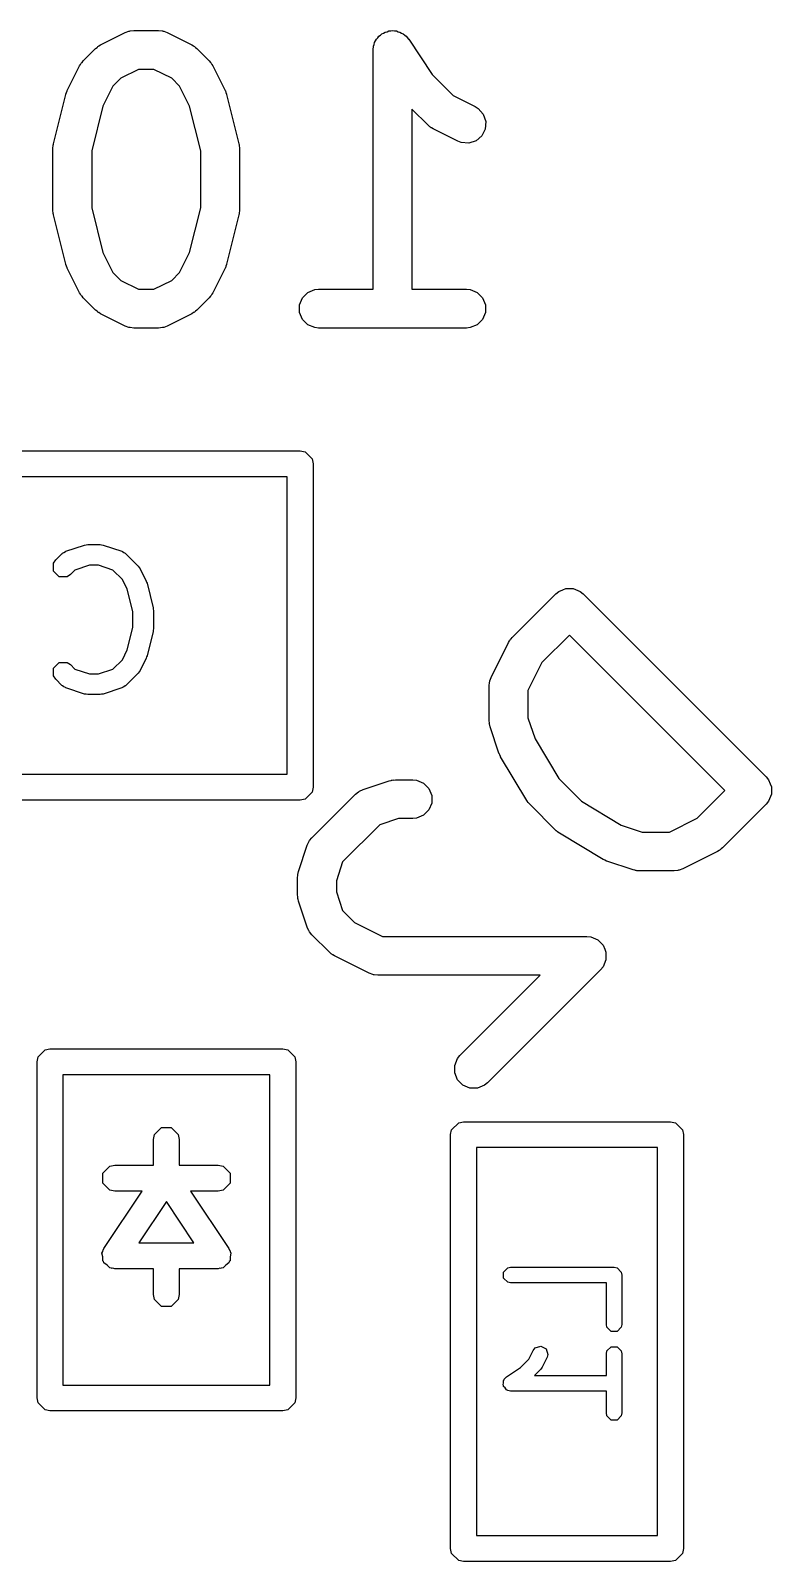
# Model space of a CAD drawing. Extents: x -0.05 to 2.94, y -0.16 to 2.16.
# Drawn here: x 2.0033 to 2.1161, y 0.4985 to 0.7316 of the extents above; entities that cross this region are included whole.
import ezdxf

# ---------------------------------------------------------------- set-up
doc = ezdxf.new("R2010")
doc.units = 0
doc.header["$MEASUREMENT"] = 0
doc.layers.add('BLACK', color=7, linetype='CONTINUOUS')

msp = doc.modelspace()

# ---------------------------------------------------------------- linework, layer by layer
at = {"layer": 'BLACK', "linetype": 'CONTINUOUS'}
for p, q in [((2.01374, 0.72922), (2.01399, 0.72937)), ((2.01399, 0.72937), (2.01774, 0.73125)), ((2.01774, 0.73125), (2.01828, 0.73145)), ((2.01828, 0.73145), (2.01839, 0.73146)), ((2.01839, 0.73146), (2.01848, 0.7315)), ((2.01848, 0.7315), (2.01906, 0.73156)), ((2.01906, 0.73156), (2.02281, 0.73156)), ((2.02281, 0.73156), (2.02339, 0.7315)), ((2.02339, 0.7315), (2.02348, 0.73146)), ((2.02348, 0.73146), (2.02359, 0.73145)), ((2.02359, 0.73145), (2.02413, 0.73125)), ((2.02413, 0.73125), (2.02788, 0.72937)), ((2.02788, 0.72937), (2.02813, 0.72922)), ((2.05553, 0.72918), (2.05565, 0.72945)), ((2.05565, 0.72945), (2.0557, 0.72974)), ((2.0557, 0.72974), (2.05586, 0.72998)), ((2.05586, 0.72998), (2.05598, 0.73025)), ((2.05598, 0.73025), (2.05618, 0.73045)), ((2.05618, 0.73045), (2.05635, 0.7307)), ((2.05635, 0.7307), (2.05659, 0.73086)), ((2.05659, 0.73086), (2.05679, 0.73106)), ((2.05679, 0.73106), (2.05706, 0.73117)), ((2.05706, 0.73117), (2.0573, 0.73133)), ((2.0573, 0.73133), (2.05759, 0.73139)), ((2.05759, 0.73139), (2.05785, 0.7315)), ((2.05785, 0.7315), (2.05815, 0.7315)), ((2.05815, 0.7315), (2.05843, 0.73156)), ((2.05843, 0.73156), (2.05872, 0.7315)), ((2.05872, 0.7315), (2.05901, 0.7315)), ((2.05901, 0.7315), (2.05928, 0.73139)), ((2.05928, 0.73139), (2.05956, 0.73133)), ((2.05956, 0.73133), (2.0598, 0.73117)), ((2.0598, 0.73117), (2.06007, 0.73106)), ((2.06007, 0.73106), (2.06028, 0.73085)), ((2.06028, 0.73085), (2.06052, 0.73069)), ((2.06052, 0.73069), (2.06088, 0.73025)), ((2.06088, 0.73025), (2.06089, 0.73025)), ((2.06089, 0.73025), (2.06089, 0.73025)), ((2.06089, 0.73025), (2.06089, 0.73024)), ((2.06089, 0.73024), (2.06447, 0.72486)), ((2.01135, 0.72694), (2.01322, 0.72882)), ((2.01322, 0.72882), (2.01345, 0.729)), ((2.01345, 0.729), (2.0135, 0.72906)), ((2.0135, 0.72906), (2.01359, 0.72912)), ((2.01359, 0.72912), (2.01367, 0.72919)), ((2.01367, 0.72919), (2.01374, 0.72922)), ((2.02813, 0.72922), (2.0282, 0.72919)), ((2.0282, 0.72919), (2.02828, 0.72912)), ((2.02828, 0.72912), (2.02837, 0.72906)), ((2.02837, 0.72906), (2.02842, 0.729)), ((2.02842, 0.729), (2.02865, 0.72882)), ((2.02865, 0.72882), (2.03052, 0.72694)), ((2.05548, 0.72861), (2.05553, 0.72918)), ((2.05548, 0.69219), (2.05548, 0.72861)), ((2.05548, 0.72861), (2.05548, 0.72861)), ((2.05548, 0.72861), (2.05548, 0.72861)), ((2.05548, 0.72861), (2.05548, 0.72861)), ((2.00892, 0.72243), (2.0108, 0.72618)), ((2.0108, 0.72618), (2.01095, 0.72642)), ((2.01095, 0.72642), (2.01098, 0.7265)), ((2.01098, 0.7265), (2.01105, 0.72658)), ((2.01105, 0.72658), (2.0111, 0.72667)), ((2.0111, 0.72667), (2.01116, 0.72672)), ((2.01116, 0.72672), (2.01135, 0.72694)), ((2.01976, 0.72565), (2.01706, 0.7243)), ((2.02211, 0.72565), (2.01976, 0.72565)), ((2.02481, 0.7243), (2.02211, 0.72565)), ((2.03052, 0.72694), (2.03071, 0.72672)), ((2.03071, 0.72672), (2.03077, 0.72667)), ((2.03077, 0.72667), (2.03082, 0.72658)), ((2.03082, 0.72658), (2.03089, 0.7265)), ((2.03089, 0.7265), (2.03092, 0.72642)), ((2.03092, 0.72642), (2.03108, 0.72618)), ((2.03108, 0.72618), (2.03295, 0.72243)), ((2.06447, 0.72486), (2.06768, 0.72166)), ((2.00889, 0.72237), (2.0089, 0.72238)), ((2.0089, 0.72238), (2.00892, 0.72243)), ((2.01586, 0.72311), (2.01435, 0.72008)), ((2.01706, 0.7243), (2.01586, 0.72311)), ((2.02601, 0.72311), (2.02481, 0.7243)), ((2.02752, 0.72008), (2.02601, 0.72311)), ((2.03295, 0.72243), (2.03297, 0.72238)), ((2.03297, 0.72238), (2.03298, 0.72237)), ((2.00682, 0.71432), (2.0087, 0.72182)), ((2.0087, 0.72182), (2.00871, 0.72187)), ((2.00871, 0.72189), (2.00881, 0.72213)), ((2.00871, 0.72187), (2.00871, 0.72189)), ((2.00881, 0.72213), (2.00889, 0.72237)), ((2.01435, 0.72008), (2.01264, 0.71324)), ((2.02923, 0.71324), (2.02752, 0.72008)), ((2.03298, 0.72237), (2.03307, 0.72213)), ((2.03307, 0.72213), (2.03316, 0.72189)), ((2.03316, 0.72189), (2.03316, 0.72187)), ((2.03316, 0.72187), (2.03317, 0.72182)), ((2.03317, 0.72182), (2.03505, 0.71432)), ((2.06768, 0.72166), (2.071, 0.72)), ((2.06384, 0.71714), (2.06138, 0.7196)), ((2.06138, 0.7196), (2.06138, 0.69219)), ((2.071, 0.72), (2.07149, 0.71969)), ((2.07149, 0.71969), (2.07224, 0.71882)), ((2.07224, 0.71882), (2.07261, 0.71773)), ((2.07261, 0.71773), (2.07253, 0.71658)), ((2.06407, 0.71696), (2.06384, 0.71714)), ((2.06412, 0.7169), (2.06407, 0.71696)), ((2.06421, 0.71684), (2.06412, 0.7169)), ((2.06429, 0.71678), (2.06421, 0.71684)), ((2.06436, 0.71675), (2.06429, 0.71678)), ((2.06461, 0.71659), (2.06436, 0.71675)), ((2.06836, 0.71472), (2.06461, 0.71659)), ((2.07201, 0.71555), (2.07114, 0.71479)), ((2.07253, 0.71658), (2.07201, 0.71555)), ((2.00673, 0.71361), (2.00674, 0.71371)), ((2.00673, 0.70423), (2.00673, 0.71361)), ((2.00674, 0.71375), (2.00677, 0.71397)), ((2.00674, 0.71371), (2.00674, 0.71375)), ((2.00677, 0.71397), (2.00679, 0.71418)), ((2.00679, 0.71418), (2.00681, 0.71422)), ((2.00681, 0.71422), (2.00682, 0.71432)), ((2.01264, 0.71324), (2.01264, 0.7046)), ((2.02923, 0.7046), (2.02923, 0.71324)), ((2.03505, 0.71432), (2.03506, 0.71422)), ((2.03506, 0.71422), (2.03508, 0.71418)), ((2.03508, 0.71418), (2.0351, 0.71397)), ((2.0351, 0.71397), (2.03513, 0.71375)), ((2.03513, 0.71375), (2.03513, 0.71371)), ((2.03513, 0.71371), (2.03514, 0.71361)), ((2.03514, 0.71361), (2.03514, 0.70423)), ((2.0689, 0.71451), (2.06836, 0.71472)), ((2.07005, 0.71443), (2.0689, 0.71451)), ((2.07114, 0.71479), (2.07005, 0.71443)), ((2.00674, 0.70413), (2.00673, 0.70423)), ((2.00674, 0.70409), (2.00674, 0.70413)), ((2.00677, 0.70387), (2.00674, 0.70409)), ((2.00679, 0.70366), (2.00677, 0.70387)), ((2.01264, 0.7046), (2.01435, 0.69777)), ((2.02752, 0.69777), (2.02923, 0.7046)), ((2.0351, 0.70387), (2.03508, 0.70366)), ((2.03513, 0.70409), (2.0351, 0.70387)), ((2.03514, 0.70423), (2.03513, 0.70413)), ((2.03513, 0.70413), (2.03513, 0.70409)), ((2.00681, 0.70362), (2.00679, 0.70366)), ((2.00682, 0.70352), (2.00681, 0.70362)), ((2.0087, 0.69602), (2.00682, 0.70352)), ((2.03505, 0.70352), (2.03317, 0.69602)), ((2.03506, 0.70362), (2.03505, 0.70352)), ((2.03508, 0.70366), (2.03506, 0.70362)), ((2.01435, 0.69777), (2.01586, 0.69473)), ((2.02601, 0.69473), (2.02752, 0.69777)), ((2.00871, 0.69598), (2.0087, 0.69602)), ((2.00871, 0.69595), (2.00871, 0.69598)), ((2.00881, 0.69572), (2.00871, 0.69595)), ((2.00889, 0.69547), (2.00881, 0.69572)), ((2.0089, 0.69546), (2.00889, 0.69547)), ((2.00892, 0.69541), (2.0089, 0.69546)), ((2.0108, 0.69166), (2.00892, 0.69541)), ((2.01586, 0.69473), (2.01706, 0.69354)), ((2.02481, 0.69354), (2.02601, 0.69473)), ((2.03295, 0.69541), (2.03108, 0.69166)), ((2.03297, 0.69546), (2.03295, 0.69541)), ((2.03298, 0.69547), (2.03297, 0.69546)), ((2.03307, 0.69571), (2.03298, 0.69547)), ((2.03316, 0.69595), (2.03307, 0.69571)), ((2.03317, 0.69602), (2.03316, 0.69598)), ((2.03316, 0.69598), (2.03316, 0.69595)), ((2.01706, 0.69354), (2.01976, 0.69219)), ((2.01976, 0.69219), (2.02211, 0.69219)), ((2.02211, 0.69219), (2.02481, 0.69354)), ((2.04554, 0.69169), (2.04661, 0.69213)), ((2.04661, 0.69213), (2.04718, 0.69219)), ((2.04718, 0.69219), (2.05548, 0.69219)), ((2.06138, 0.69219), (2.06968, 0.69219)), ((2.06968, 0.69219), (2.07026, 0.69213)), ((2.07026, 0.69213), (2.07132, 0.69169)), ((2.01095, 0.69142), (2.0108, 0.69166)), ((2.01098, 0.69134), (2.01095, 0.69142)), ((2.01105, 0.69126), (2.01098, 0.69134)), ((2.0111, 0.69117), (2.01105, 0.69126)), ((2.01116, 0.69112), (2.0111, 0.69117)), ((2.01135, 0.6909), (2.01116, 0.69112)), ((2.01322, 0.68902), (2.01135, 0.6909)), ((2.03052, 0.6909), (2.02865, 0.68902)), ((2.03071, 0.69112), (2.03052, 0.6909)), ((2.03077, 0.69117), (2.03071, 0.69112)), ((2.03082, 0.69126), (2.03077, 0.69117)), ((2.03089, 0.69134), (2.03082, 0.69126)), ((2.03092, 0.69142), (2.03089, 0.69134)), ((2.03108, 0.69166), (2.03092, 0.69142)), ((2.04429, 0.68981), (2.04473, 0.69088)), ((2.04429, 0.68866), (2.04429, 0.68981)), ((2.04473, 0.69088), (2.04554, 0.69169)), ((2.07132, 0.69169), (2.07213, 0.69088)), ((2.07213, 0.69088), (2.07258, 0.68981)), ((2.07258, 0.68981), (2.07258, 0.68866)), ((2.01345, 0.68884), (2.01322, 0.68902)), ((2.0135, 0.68878), (2.01345, 0.68884)), ((2.01359, 0.68872), (2.0135, 0.68878)), ((2.01367, 0.68866), (2.01359, 0.68872)), ((2.01374, 0.68863), (2.01367, 0.68866)), ((2.01399, 0.68847), (2.01374, 0.68863)), ((2.01774, 0.68659), (2.01399, 0.68847)), ((2.02788, 0.68847), (2.02413, 0.68659)), ((2.02813, 0.68863), (2.02788, 0.68847)), ((2.0282, 0.68866), (2.02813, 0.68863)), ((2.02828, 0.68872), (2.0282, 0.68866)), ((2.02837, 0.68878), (2.02828, 0.68872)), ((2.02842, 0.68884), (2.02837, 0.68878)), ((2.02865, 0.68902), (2.02842, 0.68884)), ((2.04473, 0.68759), (2.04429, 0.68866)), ((2.04554, 0.68678), (2.04473, 0.68759)), ((2.07213, 0.68759), (2.07132, 0.68678)), ((2.07258, 0.68866), (2.07213, 0.68759)), ((2.01828, 0.68639), (2.01774, 0.68659)), ((2.01839, 0.68638), (2.01828, 0.68639)), ((2.01848, 0.68634), (2.01839, 0.68638)), ((2.01906, 0.68628), (2.01848, 0.68634)), ((2.02281, 0.68628), (2.01906, 0.68628)), ((2.02339, 0.68634), (2.02281, 0.68628)), ((2.02348, 0.68638), (2.02339, 0.68634)), ((2.02359, 0.68639), (2.02348, 0.68638)), ((2.02413, 0.68659), (2.02359, 0.68639)), ((2.04661, 0.68634), (2.04554, 0.68678)), ((2.04718, 0.68628), (2.04661, 0.68634)), ((2.06968, 0.68628), (2.04718, 0.68628)), ((2.07026, 0.68634), (2.06968, 0.68628)), ((2.07132, 0.68678), (2.07026, 0.68634)), ((1.96563, 0.66757), (2.04437, 0.66757)), ((2.04437, 0.66757), (2.04512, 0.66742)), ((2.04512, 0.66742), (2.04619, 0.66636)), ((2.04619, 0.66636), (2.04634, 0.66561)), ((2.04634, 0.66561), (2.04634, 0.61639)), ((2.0424, 0.66364), (1.9676, 0.66364)), ((2.0424, 0.61836), (2.0424, 0.66364)), ((2.00872, 0.6523), (2.01153, 0.65324)), ((2.01153, 0.65324), (2.01178, 0.65327)), ((2.01178, 0.65327), (2.01203, 0.65332)), ((2.01203, 0.65332), (2.01391, 0.65332)), ((2.01391, 0.65332), (2.01415, 0.65327)), ((2.01415, 0.65327), (2.0144, 0.65324)), ((2.0144, 0.65324), (2.01722, 0.6523)), ((2.00683, 0.65047), (2.00717, 0.65098)), ((2.00683, 0.64926), (2.00683, 0.65047)), ((2.00717, 0.65098), (2.0081, 0.65192)), ((2.0081, 0.65192), (2.00817, 0.65196)), ((2.00817, 0.65196), (2.00819, 0.65199)), ((2.00819, 0.65199), (2.00841, 0.65212)), ((2.00841, 0.65212), (2.00862, 0.65226)), ((2.00862, 0.65226), (2.00865, 0.65226)), ((2.00865, 0.65226), (2.00872, 0.6523)), ((2.01229, 0.65017), (2.01007, 0.64943)), ((2.01365, 0.65017), (2.01229, 0.65017)), ((2.01587, 0.64943), (2.01365, 0.65017)), ((2.01722, 0.6523), (2.01728, 0.65226)), ((2.01728, 0.65226), (2.01732, 0.65226)), ((2.01732, 0.65226), (2.01753, 0.65212)), ((2.01753, 0.65212), (2.01775, 0.65199)), ((2.01775, 0.65199), (2.01777, 0.65196)), ((2.01777, 0.65196), (2.01783, 0.65192)), ((2.01783, 0.65192), (2.01971, 0.65004)), ((2.00768, 0.64841), (2.00683, 0.64926)), ((2.00888, 0.64841), (2.00768, 0.64841)), ((2.00939, 0.64875), (2.00888, 0.64841)), ((2.01007, 0.64943), (2.00939, 0.64875)), ((2.0173, 0.648), (2.01587, 0.64943)), ((2.01804, 0.64651), (2.0173, 0.648)), ((2.01971, 0.65004), (2.01985, 0.64983)), ((2.01985, 0.64983), (2.02, 0.64963)), ((2.02, 0.64963), (2.02094, 0.64776)), ((2.01889, 0.64311), (2.01804, 0.64651)), ((2.02094, 0.64776), (2.02098, 0.64759)), ((2.02098, 0.64759), (2.02106, 0.64744)), ((2.02106, 0.64744), (2.02199, 0.64369)), ((2.07665, 0.63918), (2.08328, 0.64581)), ((2.08328, 0.64581), (2.08373, 0.64618)), ((2.08373, 0.64618), (2.08435, 0.64644)), ((2.08435, 0.64644), (2.08479, 0.64662)), ((2.08479, 0.64662), (2.08595, 0.64662)), ((2.08595, 0.64662), (2.08595, 0.64662)), ((2.08595, 0.64662), (2.08701, 0.64618)), ((2.08701, 0.64618), (2.08701, 0.64618)), ((2.08701, 0.64618), (2.08746, 0.64581)), ((2.08746, 0.64581), (2.1153, 0.61797)), ((2.02199, 0.64369), (2.022, 0.64349)), ((2.022, 0.64349), (2.02204, 0.64331)), ((2.02204, 0.64331), (2.02204, 0.64049)), ((2.01889, 0.64069), (2.01889, 0.64311)), ((2.01804, 0.63729), (2.01889, 0.64069)), ((2.02199, 0.64011), (2.02106, 0.63636)), ((2.022, 0.6403), (2.02199, 0.64011)), ((2.02204, 0.64049), (2.022, 0.6403)), ((2.0761, 0.63842), (2.07626, 0.63867)), ((2.07626, 0.63867), (2.07629, 0.63874)), ((2.07629, 0.63874), (2.07635, 0.63882)), ((2.07635, 0.63882), (2.07641, 0.63891)), ((2.07641, 0.63891), (2.07647, 0.63896)), ((2.07647, 0.63896), (2.07665, 0.63918)), ((2.08537, 0.63955), (2.08117, 0.63535)), ((2.10903, 0.61589), (2.08537, 0.63955)), ((2.0173, 0.6358), (2.01804, 0.63729)), ((2.02098, 0.63621), (2.02094, 0.63604)), ((2.02106, 0.63636), (2.02098, 0.63621)), ((2.07345, 0.63311), (2.0761, 0.63842)), ((2.00683, 0.63453), (2.00768, 0.63539)), ((2.00683, 0.63333), (2.00683, 0.63453)), ((2.00768, 0.63539), (2.00888, 0.63539)), ((2.00888, 0.63539), (2.00939, 0.63505)), ((2.00939, 0.63505), (2.01007, 0.63437)), ((2.01007, 0.63437), (2.01229, 0.63363)), ((2.01365, 0.63363), (2.01587, 0.63437)), ((2.01587, 0.63437), (2.0173, 0.6358)), ((2.01985, 0.63397), (2.01971, 0.63376)), ((2.02, 0.63416), (2.01985, 0.63397)), ((2.02094, 0.63604), (2.02, 0.63416)), ((2.08117, 0.63535), (2.07904, 0.6311)), ((2.00717, 0.63282), (2.00683, 0.63333)), ((2.0081, 0.63188), (2.00717, 0.63282)), ((2.00817, 0.63184), (2.0081, 0.63188)), ((2.00819, 0.6318), (2.00817, 0.63184)), ((2.00841, 0.63168), (2.00819, 0.6318)), ((2.00862, 0.63154), (2.00841, 0.63168)), ((2.00865, 0.63154), (2.00862, 0.63154)), ((2.00872, 0.6315), (2.00865, 0.63154)), ((2.01153, 0.63056), (2.00872, 0.6315)), ((2.01229, 0.63363), (2.01365, 0.63363)), ((2.01722, 0.6315), (2.0144, 0.63056)), ((2.01728, 0.63154), (2.01722, 0.6315)), ((2.01732, 0.63154), (2.01728, 0.63154)), ((2.01753, 0.63168), (2.01732, 0.63154)), ((2.01775, 0.6318), (2.01753, 0.63168)), ((2.01777, 0.63184), (2.01775, 0.6318)), ((2.01783, 0.63188), (2.01777, 0.63184)), ((2.01971, 0.63376), (2.01783, 0.63188)), ((2.07314, 0.63179), (2.07319, 0.63237)), ((2.07314, 0.62649), (2.07314, 0.63179)), ((2.07319, 0.63237), (2.07324, 0.63247)), ((2.07324, 0.63257), (2.07345, 0.63311)), ((2.07324, 0.63247), (2.07324, 0.63257)), ((2.01178, 0.63053), (2.01153, 0.63056)), ((2.01203, 0.63048), (2.01178, 0.63053)), ((2.01391, 0.63048), (2.01203, 0.63048)), ((2.01415, 0.63053), (2.01391, 0.63048)), ((2.0144, 0.63056), (2.01415, 0.63053)), ((2.07904, 0.6311), (2.07904, 0.62697)), ((2.07904, 0.62697), (2.08012, 0.62376)), ((2.07317, 0.6262), (2.07314, 0.62649)), ((2.07316, 0.62612), (2.07317, 0.6262)), ((2.07318, 0.62602), (2.07316, 0.62612)), ((2.07319, 0.62592), (2.07318, 0.62602)), ((2.07322, 0.62584), (2.07319, 0.62592)), ((2.07329, 0.62556), (2.07322, 0.62584)), ((2.07462, 0.62158), (2.07329, 0.62556)), ((2.08012, 0.62376), (2.08374, 0.61772)), ((2.07463, 0.62154), (2.07462, 0.62158)), ((2.07464, 0.62152), (2.07463, 0.62154)), ((2.07475, 0.62129), (2.07464, 0.62152)), ((2.07485, 0.62105), (2.07475, 0.62129)), ((2.07487, 0.62104), (2.07485, 0.62105)), ((2.07488, 0.621), (2.07487, 0.62104)), ((2.07886, 0.61437), (2.07488, 0.621)), ((1.9676, 0.61836), (2.0424, 0.61836)), ((2.05857, 0.61748), (2.05886, 0.61751)), ((2.05886, 0.61751), (2.06151, 0.61751)), ((2.06151, 0.61751), (2.06208, 0.61746)), ((2.08374, 0.61772), (2.0872, 0.61425)), ((2.1153, 0.61797), (2.11566, 0.61753)), ((2.11566, 0.61753), (2.11566, 0.61753)), ((2.11566, 0.61753), (2.11593, 0.61688)), ((2.04619, 0.61564), (2.04512, 0.61458)), ((2.04616, 0.60869), (2.05279, 0.61532)), ((2.04634, 0.61639), (2.04619, 0.61564)), ((2.05279, 0.61532), (2.05324, 0.61569)), ((2.05324, 0.61569), (2.05334, 0.61573)), ((2.05334, 0.61573), (2.05342, 0.6158)), ((2.05342, 0.6158), (2.05395, 0.61604)), ((2.05395, 0.61604), (2.05792, 0.61736)), ((2.05792, 0.61736), (2.05821, 0.61743)), ((2.05821, 0.61743), (2.05828, 0.61746)), ((2.05828, 0.61746), (2.05839, 0.61747)), ((2.05839, 0.61747), (2.05849, 0.61749)), ((2.05849, 0.61749), (2.05857, 0.61748)), ((2.06208, 0.61746), (2.06315, 0.61702)), ((2.06315, 0.61702), (2.06396, 0.6162)), ((2.06396, 0.6162), (2.0644, 0.61514)), ((2.10483, 0.61168), (2.10903, 0.61589)), ((2.11611, 0.61531), (2.11566, 0.61425)), ((2.11593, 0.61688), (2.11611, 0.61646)), ((2.11611, 0.61646), (2.11611, 0.61531)), ((2.04437, 0.61443), (1.96563, 0.61443)), ((2.04512, 0.61458), (2.04437, 0.61443)), ((2.06396, 0.61292), (2.06315, 0.61211)), ((2.0644, 0.61398), (2.06396, 0.61292)), ((2.0644, 0.61514), (2.0644, 0.61398)), ((2.07892, 0.61429), (2.07886, 0.61437)), ((2.07894, 0.61425), (2.07892, 0.61429)), ((2.07908, 0.61408), (2.07894, 0.61425)), ((2.07921, 0.6139), (2.07908, 0.61408)), ((2.07924, 0.61388), (2.07921, 0.6139)), ((2.07931, 0.6138), (2.07924, 0.61388)), ((2.08328, 0.60982), (2.07931, 0.6138)), ((2.0872, 0.61425), (2.09324, 0.61063)), ((2.1153, 0.6138), (2.10867, 0.60717)), ((2.11566, 0.61425), (2.1153, 0.6138)), ((2.11566, 0.61425), (2.11566, 0.61425)), ((2.05648, 0.61065), (2.05083, 0.60501)), ((2.05934, 0.61161), (2.05648, 0.61065)), ((2.06151, 0.61161), (2.05934, 0.61161)), ((2.06208, 0.61166), (2.06151, 0.61161)), ((2.06315, 0.61211), (2.06208, 0.61166)), ((2.09324, 0.61063), (2.09645, 0.60956)), ((2.10058, 0.60956), (2.10483, 0.61168)), ((2.04576, 0.60815), (2.0458, 0.60825)), ((2.0458, 0.60825), (2.04616, 0.60869)), ((2.08336, 0.60976), (2.08328, 0.60982)), ((2.08339, 0.60972), (2.08336, 0.60976)), ((2.08356, 0.60959), (2.08339, 0.60972)), ((2.08373, 0.60945), (2.08356, 0.60959)), ((2.08377, 0.60944), (2.08373, 0.60945)), ((2.08385, 0.60938), (2.08377, 0.60944)), ((2.09048, 0.6054), (2.08385, 0.60938)), ((2.09645, 0.60956), (2.10058, 0.60956)), ((2.04413, 0.60356), (2.04545, 0.60754)), ((2.04545, 0.60754), (2.04569, 0.60807)), ((2.04569, 0.60807), (2.04576, 0.60815)), ((2.1079, 0.60662), (2.1026, 0.60397)), ((2.10815, 0.60677), (2.1079, 0.60662)), ((2.10822, 0.6068), (2.10815, 0.60677)), ((2.1083, 0.60687), (2.10822, 0.6068)), ((2.10839, 0.60693), (2.1083, 0.60687)), ((2.10844, 0.60698), (2.10839, 0.60693)), ((2.10867, 0.60717), (2.10844, 0.60698)), ((2.04406, 0.60328), (2.04413, 0.60356)), ((2.05083, 0.60501), (2.04988, 0.60215)), ((2.09052, 0.60538), (2.09048, 0.6054)), ((2.09054, 0.60537), (2.09052, 0.60538)), ((2.09077, 0.60526), (2.09054, 0.60537)), ((2.091, 0.60515), (2.09077, 0.60526)), ((2.09102, 0.60515), (2.091, 0.60515)), ((2.09107, 0.60513), (2.09102, 0.60515)), ((2.09504, 0.60381), (2.09107, 0.60513)), ((2.09533, 0.60374), (2.09504, 0.60381)), ((2.0954, 0.60371), (2.09533, 0.60374)), ((2.0955, 0.6037), (2.0954, 0.60371)), ((2.09561, 0.60368), (2.0955, 0.6037)), ((2.09568, 0.60368), (2.09561, 0.60368)), ((2.09598, 0.60365), (2.09568, 0.60368)), ((2.10128, 0.60365), (2.09598, 0.60365)), ((2.10185, 0.60371), (2.10128, 0.60365)), ((2.10195, 0.60375), (2.10185, 0.60371)), ((2.10206, 0.60376), (2.10195, 0.60375)), ((2.1026, 0.60397), (2.10206, 0.60376)), ((2.04397, 0.60263), (2.044, 0.60292)), ((2.04397, 0.59998), (2.04397, 0.60263)), ((2.044, 0.603), (2.04402, 0.6031)), ((2.044, 0.60292), (2.044, 0.603)), ((2.04402, 0.6031), (2.04403, 0.60321)), ((2.04403, 0.60321), (2.04406, 0.60328)), ((2.04988, 0.60215), (2.04988, 0.60046)), ((2.044, 0.59969), (2.04397, 0.59998)), ((2.044, 0.59961), (2.044, 0.59969)), ((2.04402, 0.59951), (2.044, 0.59961)), ((2.04403, 0.5994), (2.04402, 0.59951)), ((2.04406, 0.59933), (2.04403, 0.5994)), ((2.04413, 0.59904), (2.04406, 0.59933)), ((2.04545, 0.59507), (2.04413, 0.59904)), ((2.04988, 0.60046), (2.05083, 0.5976)), ((2.05083, 0.5976), (2.05265, 0.59578)), ((2.04569, 0.59454), (2.04545, 0.59507)), ((2.04576, 0.59446), (2.04569, 0.59454)), ((2.0458, 0.59436), (2.04576, 0.59446)), ((2.04616, 0.59391), (2.0458, 0.59436)), ((2.05265, 0.59578), (2.0569, 0.59365)), ((2.04882, 0.59126), (2.04616, 0.59391)), ((2.0569, 0.59365), (2.08802, 0.59365)), ((2.08802, 0.59365), (2.0886, 0.59359)), ((2.0886, 0.59359), (2.08966, 0.59315)), ((2.08966, 0.59315), (2.09048, 0.59234)), ((2.09048, 0.59234), (2.09074, 0.59171)), ((2.04904, 0.59108), (2.04882, 0.59126)), ((2.04909, 0.59102), (2.04904, 0.59108)), ((2.04918, 0.59096), (2.04909, 0.59102)), ((2.04926, 0.59089), (2.04918, 0.59096)), ((2.04934, 0.59086), (2.04926, 0.59089)), ((2.04958, 0.59071), (2.04934, 0.59086)), ((2.05489, 0.58806), (2.04958, 0.59071)), ((2.09092, 0.59012), (2.09048, 0.58906)), ((2.09074, 0.59171), (2.09092, 0.59127)), ((2.09092, 0.59127), (2.09092, 0.59012)), ((2.05543, 0.58785), (2.05489, 0.58806)), ((2.05553, 0.58784), (2.05543, 0.58785)), ((2.05563, 0.5878), (2.05553, 0.58784)), ((2.05621, 0.58775), (2.05563, 0.5878)), ((2.08089, 0.58775), (2.05621, 0.58775)), ((2.0687, 0.57555), (2.08089, 0.58775)), ((2.09011, 0.58861), (2.07288, 0.57138)), ((2.09048, 0.58906), (2.09011, 0.58861)), ((2.00446, 0.57534), (2.00553, 0.57641)), ((2.00553, 0.57641), (2.00628, 0.57656)), ((2.00628, 0.57656), (2.04172, 0.57656)), ((2.04172, 0.57656), (2.04247, 0.57641)), ((2.04247, 0.57641), (2.04354, 0.57534)), ((2.00431, 0.57459), (2.00446, 0.57534)), ((2.00431, 0.52341), (2.00431, 0.57459)), ((2.04354, 0.57534), (2.04369, 0.57459)), ((2.04369, 0.57459), (2.04369, 0.52341)), ((2.06789, 0.57404), (2.06833, 0.57511)), ((2.06789, 0.57289), (2.06789, 0.57404)), ((2.06833, 0.57511), (2.0687, 0.57555)), ((2.00825, 0.57262), (2.00825, 0.52538)), ((2.03975, 0.57262), (2.00825, 0.57262)), ((2.03975, 0.52538), (2.03975, 0.57262)), ((2.06833, 0.57182), (2.06789, 0.57289)), ((2.06915, 0.57101), (2.06833, 0.57182)), ((2.07021, 0.57057), (2.06915, 0.57101)), ((2.07243, 0.57101), (2.07136, 0.57057)), ((2.07288, 0.57138), (2.07243, 0.57101)), ((2.07136, 0.57057), (2.07021, 0.57057)), ((2.02218, 0.56353), (2.02325, 0.5646)), ((2.02325, 0.5646), (2.02475, 0.5646)), ((2.02475, 0.5646), (2.02582, 0.56353)), ((2.06728, 0.5635), (2.06743, 0.56425)), ((2.06743, 0.56425), (2.0685, 0.56531)), ((2.0685, 0.56531), (2.06925, 0.56546)), ((2.06925, 0.56546), (2.10075, 0.56546)), ((2.10075, 0.56546), (2.1015, 0.56531)), ((2.1015, 0.56531), (2.10257, 0.56425)), ((2.10257, 0.56425), (2.10272, 0.5635)), ((2.02203, 0.56278), (2.02218, 0.56353)), ((2.02203, 0.55884), (2.02203, 0.56278)), ((2.02582, 0.56353), (2.02597, 0.56278)), ((2.02597, 0.56278), (2.02597, 0.55884)), ((2.06728, 0.5005), (2.06728, 0.5635)), ((2.10272, 0.5635), (2.10272, 0.5005)), ((2.07122, 0.56153), (2.07122, 0.50247)), ((2.09878, 0.56153), (2.07122, 0.56153)), ((2.09878, 0.50247), (2.09878, 0.56153)), ((2.01431, 0.55763), (2.01537, 0.55869)), ((2.01431, 0.55612), (2.01431, 0.55763)), ((2.01537, 0.55869), (2.01613, 0.55884)), ((2.01613, 0.55884), (2.02203, 0.55884)), ((2.02597, 0.55884), (2.03187, 0.55884)), ((2.03187, 0.55884), (2.03263, 0.55869)), ((2.03263, 0.55869), (2.03369, 0.55763)), ((2.03369, 0.55763), (2.03369, 0.55612)), ((2.01537, 0.55506), (2.01431, 0.55612)), ((2.01449, 0.54615), (2.02032, 0.55491)), ((2.01613, 0.55491), (2.01537, 0.55506)), ((2.02032, 0.55491), (2.01613, 0.55491)), ((2.03187, 0.55491), (2.02768, 0.55491)), ((2.02768, 0.55491), (2.03351, 0.54615)), ((2.03263, 0.55506), (2.03187, 0.55491)), ((2.03369, 0.55612), (2.03263, 0.55506)), ((2.024, 0.55333), (2.0198, 0.54703)), ((2.0282, 0.54703), (2.024, 0.55333)), ((2.01419, 0.54544), (2.01431, 0.54572)), ((2.01431, 0.54488), (2.01419, 0.54544)), ((2.01431, 0.54582), (2.01438, 0.54589)), ((2.01431, 0.54572), (2.01431, 0.54582)), ((2.01438, 0.54589), (2.01449, 0.54615)), ((2.0198, 0.54703), (2.0282, 0.54703)), ((2.03351, 0.54615), (2.03362, 0.54589)), ((2.03362, 0.54589), (2.03369, 0.54582)), ((2.03369, 0.54582), (2.03369, 0.54572)), ((2.03369, 0.54572), (2.03381, 0.54544)), ((2.03381, 0.54544), (2.03369, 0.54488)), ((2.01431, 0.54431), (2.01431, 0.54488)), ((2.01445, 0.54417), (2.01431, 0.54431)), ((2.01449, 0.54397), (2.01445, 0.54417)), ((2.01497, 0.54365), (2.01449, 0.54397)), ((2.01537, 0.54324), (2.01497, 0.54365)), ((2.01566, 0.54319), (2.01537, 0.54324)), ((2.01574, 0.54313), (2.01566, 0.54319)), ((2.01584, 0.54315), (2.01574, 0.54313)), ((2.01613, 0.54309), (2.01584, 0.54315)), ((2.02203, 0.54309), (2.01613, 0.54309)), ((2.02203, 0.53916), (2.02203, 0.54309)), ((2.03187, 0.54309), (2.02597, 0.54309)), ((2.02597, 0.54309), (2.02597, 0.53916)), ((2.03216, 0.54315), (2.03187, 0.54309)), ((2.03226, 0.54313), (2.03216, 0.54315)), ((2.03234, 0.54319), (2.03226, 0.54313)), ((2.03263, 0.54324), (2.03234, 0.54319)), ((2.03303, 0.54365), (2.03263, 0.54324)), ((2.03351, 0.54397), (2.03303, 0.54365)), ((2.03355, 0.54417), (2.03351, 0.54397)), ((2.03369, 0.54431), (2.03355, 0.54417)), ((2.03369, 0.54488), (2.03369, 0.54431)), ((2.07532, 0.54258), (2.07596, 0.54321)), ((2.07596, 0.54321), (2.07641, 0.5433)), ((2.07641, 0.5433), (2.09216, 0.5433)), ((2.09216, 0.5433), (2.09261, 0.54321)), ((2.09261, 0.54321), (2.09325, 0.54258)), ((2.07532, 0.54167), (2.07532, 0.54258)), ((2.07596, 0.54103), (2.07532, 0.54167)), ((2.07641, 0.54094), (2.07596, 0.54103)), ((2.09098, 0.54094), (2.07641, 0.54094)), ((2.09098, 0.53462), (2.09098, 0.54094)), ((2.09325, 0.54258), (2.09334, 0.54212)), ((2.09334, 0.54212), (2.09334, 0.53462)), ((2.02218, 0.5384), (2.02203, 0.53916)), ((2.02325, 0.53734), (2.02218, 0.5384)), ((2.02582, 0.5384), (2.02475, 0.53734)), ((2.02597, 0.53916), (2.02582, 0.5384)), ((2.02475, 0.53734), (2.02325, 0.53734)), ((2.09107, 0.53417), (2.09098, 0.53462)), ((2.09171, 0.53353), (2.09107, 0.53417)), ((2.09325, 0.53417), (2.09261, 0.53353)), ((2.09334, 0.53462), (2.09325, 0.53417)), ((2.08014, 0.53102), (2.081, 0.5313)), ((2.081, 0.5313), (2.08181, 0.5309)), ((2.09261, 0.53353), (2.09171, 0.53353)), ((2.07791, 0.52804), (2.07919, 0.52933)), ((2.07919, 0.52933), (2.07986, 0.53065)), ((2.07986, 0.53065), (2.08014, 0.53102)), ((2.08197, 0.5296), (2.08122, 0.5281)), ((2.08181, 0.5309), (2.08209, 0.53004)), ((2.08209, 0.53004), (2.08197, 0.5296)), ((2.09098, 0.53013), (2.09107, 0.53058)), ((2.09098, 0.52681), (2.09098, 0.53013)), ((2.09107, 0.53058), (2.09171, 0.53122)), ((2.09171, 0.53122), (2.09261, 0.53122)), ((2.09261, 0.53122), (2.09325, 0.53058)), ((2.09325, 0.53058), (2.09334, 0.53013)), ((2.09334, 0.53013), (2.09334, 0.52113)), ((2.07576, 0.52661), (2.07791, 0.52804)), ((2.081, 0.52779), (2.08002, 0.52681)), ((2.08002, 0.52681), (2.09098, 0.52681)), ((2.0811, 0.52795), (2.081, 0.52779)), ((2.08122, 0.5281), (2.0811, 0.52795)), ((2.00825, 0.52538), (2.03975, 0.52538)), ((2.07526, 0.5254), (2.07532, 0.52573)), ((2.07532, 0.5253), (2.07526, 0.5254)), ((2.07532, 0.52608), (2.07541, 0.52616)), ((2.07532, 0.52573), (2.07532, 0.52608)), ((2.07532, 0.52517), (2.07532, 0.5253)), ((2.07557, 0.52493), (2.07532, 0.52517)), ((2.07541, 0.52616), (2.07543, 0.52628)), ((2.07543, 0.52628), (2.07576, 0.52661)), ((2.07576, 0.52464), (2.07557, 0.52493)), ((2.07588, 0.52462), (2.07576, 0.52464)), ((2.07596, 0.52453), (2.07588, 0.52462)), ((2.07641, 0.52444), (2.07596, 0.52453)), ((2.09098, 0.52444), (2.07641, 0.52444)), ((2.09098, 0.52113), (2.09098, 0.52444)), ((2.00446, 0.52266), (2.00431, 0.52341)), ((2.00553, 0.52159), (2.00446, 0.52266)), ((2.04354, 0.52266), (2.04247, 0.52159)), ((2.04369, 0.52341), (2.04354, 0.52266)), ((2.00628, 0.52144), (2.00553, 0.52159)), ((2.04172, 0.52144), (2.00628, 0.52144)), ((2.04247, 0.52159), (2.04172, 0.52144)), ((2.09107, 0.52067), (2.09098, 0.52113)), ((2.09171, 0.52004), (2.09107, 0.52067)), ((2.09261, 0.52004), (2.09171, 0.52004)), ((2.09325, 0.52067), (2.09261, 0.52004)), ((2.09334, 0.52113), (2.09325, 0.52067)), ((2.07122, 0.50247), (2.09878, 0.50247)), ((2.06743, 0.49975), (2.06728, 0.5005)), ((2.0685, 0.49869), (2.06743, 0.49975)), ((2.06925, 0.49854), (2.0685, 0.49869)), ((2.1015, 0.49869), (2.10075, 0.49854)), ((2.10257, 0.49975), (2.1015, 0.49869)), ((2.10272, 0.5005), (2.10257, 0.49975)), ((2.10075, 0.49854), (2.06925, 0.49854))]:
    msp.add_line(p, q, dxfattribs=at)

doc.saveas('drawing.dxf')
